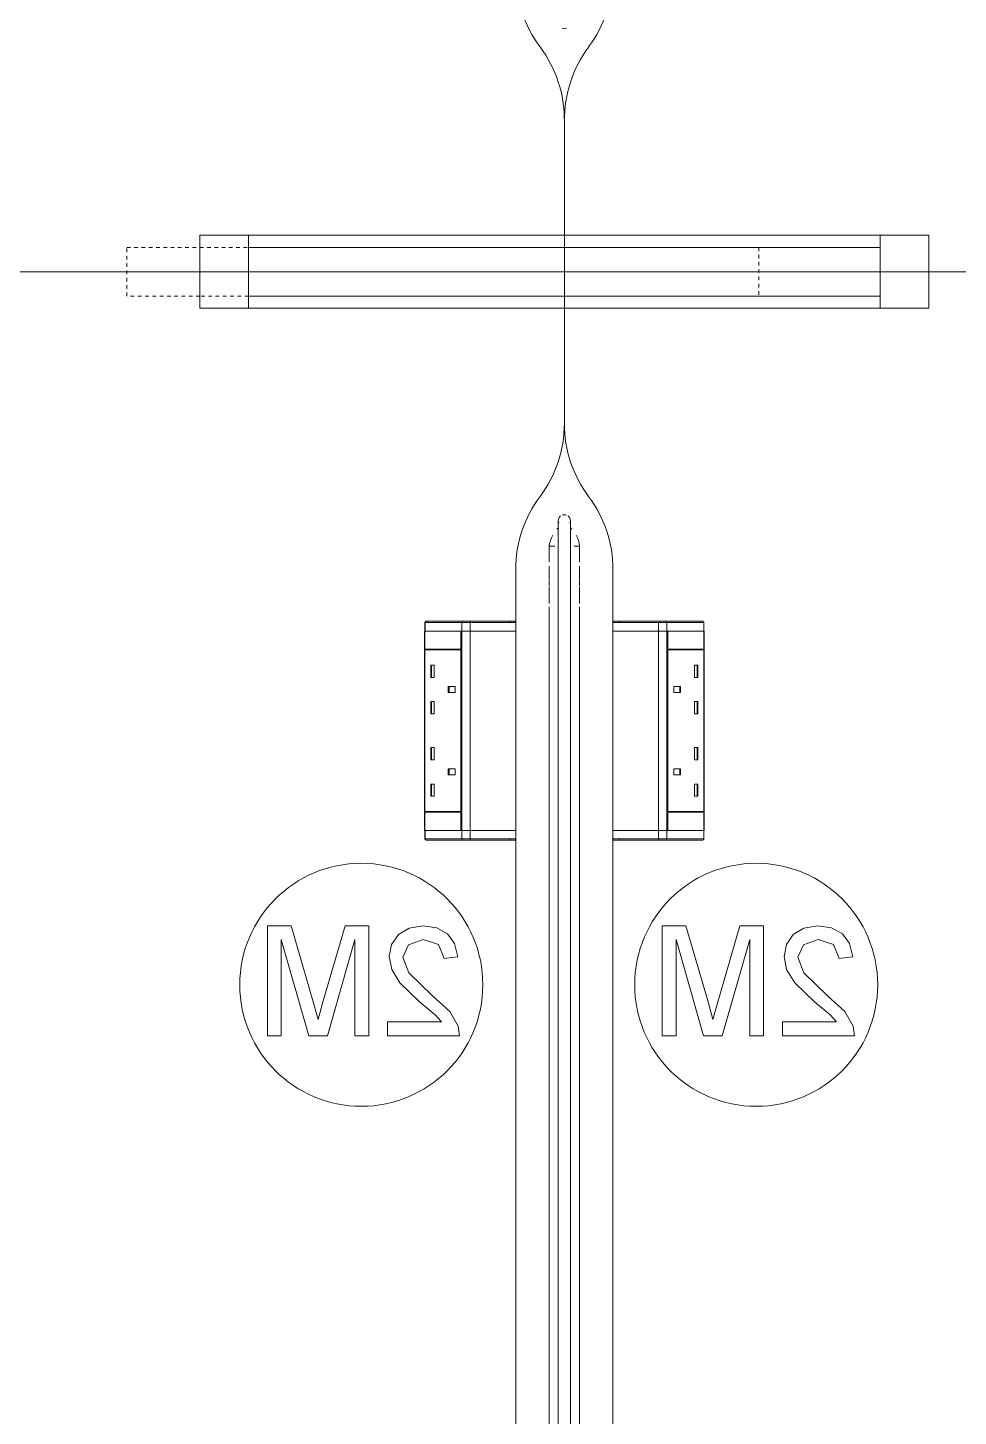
# Model space of a CAD drawing. Header units: millimetres. Extents: x 155927 to 295199, y -4084 to 97293.
# Drawn here: x 185882 to 186647, y 31884 to 33027 of the extents above; entities that cross this region are included whole.
import ezdxf

# ---------------------------------------------------------------- set-up
doc = ezdxf.new("R2010")
doc.units = ezdxf.units.MM
doc.header["$MEASUREMENT"] = 0
doc.linetypes.add('Dash', pattern=[6, 3, -3])
doc.layers.add('I-FURN', color=8, linetype='CONTINUOUS', lineweight=9)
doc.layers.add('I-FURN-HDLN', color=8, linetype='Dash', lineweight=9)

msp = doc.modelspace()

# ---------------------------------------------------------------- linework, layer by layer
at = {"layer": 'I-FURN'}
for p, q in [((186323.2, 32826.1), (186323.2, 32950)), ((186323.2, 32950), (186323.2, 32826.1)), ((186323.2, 32950), (186323.2, 32826.1)), ((186323.2, 32826.1), (186323.2, 32950)), ((186023.2, 32856.1), (186623.2, 32856.1)), ((186063.2, 32856.1), (186023.2, 32856.1)), ((186023.2, 32856.1), (186023.2, 32796.1)), ((186023.2, 32796.1), (186023.2, 32856.1)), ((186583.2, 32856.1), (186063.2, 32856.1)), ((186063.2, 32796.1), (186063.2, 32856.1)), ((186063.2, 32846.1), (186063.2, 32856.1)), ((186623.2, 32856.1), (186583.2, 32856.1)), ((186583.2, 32846.1), (186583.2, 32856.1)), ((186583.2, 32796.1), (186583.2, 32856.1)), ((186623.2, 32796.1), (186623.2, 32856.1)), ((186623.2, 32796.1), (186623.2, 32856.1)), ((186063.2, 32846.1), (186063.2, 32806.1)), ((186583.2, 32846.1), (186063.2, 32846.1)), ((186583.2, 32806.1), (186583.2, 32846.1)), ((185523.2, 32826.1), (186323.2, 32826.1)), ((186323.2, 32826.1), (185523.2, 32826.1)), ((186323.2, 32826.1), (185523.2, 32826.1)), ((185523.2, 32826.1), (186323.2, 32826.1)), ((186323.2, 32826.1), (187123.2, 32826.1)), ((187123.2, 32826.1), (186323.2, 32826.1)), ((186323.2, 32701.1), (186323.2, 32826.1)), ((186323.2, 32826.1), (186323.2, 32701.1)), ((187123.2, 32826.1), (186323.2, 32826.1)), ((186323.2, 32826.1), (186323.2, 32701.1)), ((186323.2, 32701.1), (186323.2, 32826.1)), ((186323.2, 32826.1), (187123.2, 32826.1)), ((186063.2, 32796.1), (186063.2, 32806.1)), ((186063.2, 32806.1), (186583.2, 32806.1)), ((186583.2, 32796.1), (186583.2, 32806.1)), ((186023.2, 32796.1), (186063.2, 32796.1)), ((186623.2, 32796.1), (186023.2, 32796.1)), ((186063.2, 32796.1), (186583.2, 32796.1)), ((186583.2, 32796.1), (186623.2, 32796.1)), ((186318.2, 32621.1), (186318.2, 32621.1)), ((186318.2, 32621.1), (186318.2, 32620.9)), ((186318.2, 32620.9), (186318.2, 32620.6)), ((186318.2, 32620.6), (186318.2, 32620.2)), ((186328.2, 32620.9), (186328.2, 32621.1)), ((186328.2, 32621.1), (186328.2, 32621.1)), ((186328.2, 32621.1), (186328.2, 32621.1)), ((186328.2, 32620.5), (186328.2, 32620.9)), ((186328.2, 32620.1), (186328.2, 32620.5)), ((186318.2, 32620.2), (186318.2, 32619.7)), ((186318.2, 32619.7), (186318.2, 32619.1)), ((186318.2, 32619.1), (186318.2, 32618.4)), ((186318.2, 32618.4), (186318.2, 32617.5)), ((186318.2, 32617.5), (186318.2, 32616.6)), ((186318.2, 32616.6), (186318.2, 32615.5)), ((186318.2, 32615.5), (186318.2, 32614.4)), ((186318.2, 32614.4), (186318.2, 32613.1)), ((186318.2, 32613.1), (186318.2, 32611.8)), ((186318.2, 32611.8), (186318.2, 32610.3)), ((186318.2, 32610.3), (186318.2, 32608.8)), ((186328.2, 32619.6), (186328.2, 32620.1)), ((186328.2, 32618.9), (186328.2, 32619.6)), ((186328.2, 32618.2), (186328.2, 32618.9)), ((186328.2, 32617.3), (186328.2, 32618.2)), ((186328.2, 32616.3), (186328.2, 32617.3)), ((186328.2, 32615.2), (186328.2, 32616.3)), ((186328.2, 32614.1), (186328.2, 32615.2)), ((186328.2, 32612.8), (186328.2, 32614.1)), ((186328.2, 32611.4), (186328.2, 32612.8)), ((186328.2, 32609.9), (186328.2, 32611.4)), ((186328.2, 32608.3), (186328.2, 32609.9)), ((186315.3, 32600.2), (186310.7, 32600.2)), ((186310.7, 32596.8), (186310.7, 32600.2)), ((186318.2, 32608.8), (186318.2, 32607.1)), ((186318.2, 32607.1), (186318.2, 32605.4)), ((186318.2, 32605.4), (186318.2, 32603.5)), ((186318.2, 32603.5), (186318.2, 32601.6)), ((186318.2, 32601.6), (186318.2, 32599.6)), ((186318.2, 32599.6), (186318.2, 32597.6)), ((186328.2, 32606.7), (186328.2, 32608.3)), ((186328.2, 32604.9), (186328.2, 32606.7)), ((186328.2, 32603), (186328.2, 32604.9)), ((186328.2, 32601.1), (186328.2, 32603)), ((186328.2, 32599.1), (186328.2, 32601.1)), ((186328.2, 32597), (186328.2, 32599.1)), ((186335.7, 32600.2), (186331.2, 32600.2)), ((186335.7, 32600.2), (186335.7, 32596.8)), ((186310.7, 32595.5), (186310.7, 32596.4)), ((186310.7, 32587.2), (186310.7, 32595.2)), ((186318.2, 32597.6), (186318.2, 32595.4)), ((186318.2, 32595.4), (186318.2, 32593.2)), ((186318.2, 32593.2), (186318.2, 32590.9)), ((186318.2, 32590.9), (186318.2, 32588.5)), ((186318.2, 32588.5), (186318.2, 32586.1)), ((186328.2, 32594.8), (186328.2, 32597)), ((186328.2, 32592.6), (186328.2, 32594.8)), ((186328.2, 32590.3), (186328.2, 32592.6)), ((186328.2, 32587.9), (186328.2, 32590.3)), ((186328.2, 32585.5), (186328.2, 32587.9)), ((186335.7, 32595.2), (186335.7, 32587.2)), ((186335.8, 32596.4), (186335.8, 32595.5)), ((186283.2, 32537.4), (186283.2, 32581.1)), ((186283.2, 32581.1), (186283.2, 32537.4)), ((186310.7, 32572.1), (186310.7, 32583.7)), ((186318.2, 32586.1), (186318.2, 32583.7)), ((186318.2, 32583.7), (186318.2, 32581.1)), ((186318.2, 32581.1), (186318.2, 32578.6)), ((186318.2, 32578.6), (186318.2, 32575.9)), ((186318.2, 32575.9), (186318.2, 32573.3)), ((186328.2, 32583), (186328.2, 32585.5)), ((186328.2, 32580.4), (186328.2, 32583)), ((186328.2, 32577.8), (186328.2, 32580.4)), ((186328.2, 32575.2), (186328.2, 32577.8)), ((186328.2, 32572.5), (186328.2, 32575.2)), ((186335.7, 32583.7), (186335.7, 32572.1)), ((186363.2, 32581.1), (186363.2, 32537.4)), ((186363.2, 32537.4), (186363.2, 32581.1)), ((186310.7, 32567.3), (186310.7, 32571.4)), ((186310.7, 32553.2), (186310.7, 32566.4)), ((186318.2, 32573.3), (186318.2, 32570.6)), ((186318.2, 32570.6), (186318.2, 32567.8)), ((186318.2, 32567.8), (186318.2, 32565.1)), ((186318.2, 32565.1), (186318.2, 32562.3)), ((186328.2, 32569.8), (186328.2, 32572.5)), ((186328.2, 32567.1), (186328.2, 32569.8)), ((186328.2, 32564.3), (186328.2, 32567.1)), ((186328.2, 32561.5), (186328.2, 32564.3)), ((186335.7, 32566.4), (186335.7, 32553.2)), ((186335.8, 32571.4), (186335.8, 32567.3)), ((186318.2, 32562.3), (186318.2, 32559.5)), ((186318.2, 32559.5), (186318.2, 32556.7)), ((186318.2, 32556.7), (186318.2, 32553.8)), ((186318.2, 32553.8), (186318.2, 32551)), ((186328.2, 32558.7), (186328.2, 32561.5)), ((186328.2, 32555.9), (186328.2, 32558.7)), ((186328.2, 32553.1), (186328.2, 32555.9)), ((186328.2, 32550.2), (186328.2, 32553.1)), ((186310.7, 31712.1), (186310.7, 32550.2)), ((186318.2, 32551), (186318.2, 32550.2)), ((186318.2, 32550.2), (186318.2, 31712.1)), ((186328.2, 31712.1), (186328.2, 32550.2)), ((186335.8, 32550.2), (186335.8, 31712.1)), ((186208.2, 32515.4), (186208.2, 32530.4)), ((186208.2, 32530.4), (186238, 32530.4)), ((186208.4, 32537.4), (186208.4, 32530.4)), ((186208.4, 32537.4), (186208.6, 32537.4)), ((186208.4, 32537.4), (186208.4, 32530.4)), ((186208.4, 32530.4), (186208.4, 32537.4)), ((186208.4, 32530.4), (186208.6, 32530.4)), ((186208.4, 32530.3), (186208.4, 32366.4)), ((186208.6, 32537.4), (186238.9, 32537.4)), ((186208.6, 32537.4), (186208.6, 32530.4)), ((186208.6, 32530.4), (186238.9, 32530.4)), ((186208.7, 32538.2), (186208.8, 32538.2)), ((186239.7, 32538.4), (186209.4, 32538.4)), ((186239.7, 32538.4), (186209.4, 32538.4)), ((186238, 32530.4), (186238, 32515.4)), ((186238.2, 32515.4), (186238.2, 32530.3)), ((186238.2, 32530.3), (186238.9, 32530.3)), ((186238.9, 32537.4), (186245.8, 32537.4)), ((186238.9, 32537.4), (186238.9, 32530.4)), ((186238.9, 32530.4), (186245.8, 32530.4)), ((186245.8, 32530.3), (186238.9, 32530.3)), ((186238.9, 32530.3), (186238.9, 32366.4)), ((186239.7, 32538.4), (186278.2, 32538.4)), ((186245.2, 32538.4), (186239.7, 32538.4)), ((186282.2, 32538.4), (186245.2, 32538.4)), ((186245.8, 32537.4), (186283.2, 32537.4)), ((186245.8, 32537.4), (186245.8, 32530.4)), ((186245.8, 32530.4), (186283.2, 32530.4)), ((186283.2, 32530.3), (186245.8, 32530.3)), ((186245.8, 32530.3), (186245.8, 32366.4)), ((186278.2, 32538.4), (186278.2, 32537.4)), ((186278.2, 32538.4), (186282.2, 32538.4)), ((186283.2, 32530.4), (186283.2, 32537.4)), ((186283.2, 32537.4), (186283.2, 32530.4)), ((186283.2, 32366.4), (186283.2, 32530.3)), ((186283.2, 32530.3), (186283.2, 32366.4)), ((186363.2, 32537.4), (186363.2, 32530.4)), ((186363.2, 32537.4), (186400.7, 32537.4)), ((186363.2, 32537.4), (186363.2, 32530.4)), ((186363.2, 32530.4), (186400.7, 32530.4)), ((186363.2, 32530.3), (186363.2, 32366.4)), ((186363.2, 32366.4), (186363.2, 32530.3)), ((186400.7, 32530.3), (186363.2, 32530.3)), ((186364.2, 32538.4), (186364.2, 32538.4)), ((186401.3, 32538.4), (186364.2, 32538.4)), ((186364.2, 32538.4), (186368.2, 32538.4)), ((186368.2, 32537.4), (186368.2, 32538.4)), ((186368.2, 32538.4), (186406.8, 32538.4)), ((186400.7, 32537.4), (186407.6, 32537.4)), ((186400.7, 32537.4), (186400.7, 32530.4)), ((186400.7, 32530.4), (186407.6, 32530.4)), ((186400.7, 32366.4), (186400.7, 32530.3)), ((186407.6, 32530.3), (186400.7, 32530.3)), ((186406.8, 32538.4), (186401.3, 32538.4)), ((186408.4, 32530.4), (186406, 32530.4)), ((186437.1, 32538.4), (186406.8, 32538.4)), ((186437.1, 32538.4), (186406.8, 32538.4)), ((186407.6, 32537.4), (186437.9, 32537.4)), ((186407.6, 32537.4), (186407.6, 32530.4)), ((186407.6, 32530.4), (186437.9, 32530.4)), ((186407.6, 32366.4), (186407.6, 32530.3)), ((186407.6, 32530.3), (186408.2, 32530.3)), ((186408.2, 32530.3), (186408.2, 32515.4)), ((186408.4, 32515.4), (186408.4, 32530.4)), ((186408.4, 32530.4), (186438.3, 32530.4)), ((186437.7, 32538.2), (186437.7, 32538.2)), ((186437.9, 32537.4), (186438.1, 32537.4)), ((186437.9, 32537.4), (186437.9, 32530.4)), ((186437.9, 32530.4), (186438.1, 32530.4)), ((186438.1, 32530.4), (186438.1, 32537.4)), ((186438.1, 32530.4), (186438.1, 32537.4)), ((186438.1, 32530.4), (186438.1, 32537.4)), ((186438.1, 32366.4), (186438.1, 32530.3)), ((186438.3, 32530.4), (186438.3, 32515.4)), ((186238, 32515.4), (186208.2, 32515.4)), ((186208.2, 32514.9), (186238, 32514.9)), ((186208.2, 32381.9), (186208.2, 32514.9)), ((186208.6, 32514.9), (186208.6, 32515.4)), ((186238, 32514.9), (186238, 32381.9)), ((186238.2, 32381.9), (186238.2, 32514.9)), ((186408.2, 32514.9), (186408.2, 32381.9)), ((186438.3, 32515.4), (186408.4, 32515.4)), ((186408.4, 32381.9), (186408.4, 32514.9)), ((186438.3, 32514.9), (186408.4, 32514.9)), ((186437.9, 32515.4), (186437.9, 32514.9)), ((186438.3, 32514.9), (186438.3, 32381.9)), ((186213.2, 32502.3), (186213.2, 32492.3)), ((186213.2, 32502.3), (186216.1, 32502.3)), ((186214, 32502.3), (186214, 32492.3)), ((186216.1, 32502.3), (186216.1, 32492.3)), ((186433.2, 32502.3), (186430.4, 32502.3)), ((186430.4, 32492.3), (186430.4, 32502.3)), ((186432.5, 32492.3), (186432.5, 32502.3)), ((186433.2, 32492.3), (186433.2, 32502.3)), ((186213.2, 32492.3), (186216.1, 32492.3)), ((186227.6, 32484.8), (186227.6, 32479.8)), ((186233.3, 32484.8), (186227.6, 32484.8)), ((186228.3, 32484.8), (186228.3, 32479.8)), ((186233.3, 32479.8), (186233.3, 32484.8)), ((186418.9, 32484.8), (186413.2, 32484.8)), ((186413.2, 32479.8), (186413.2, 32484.8)), ((186418.2, 32479.8), (186418.2, 32484.8)), ((186418.9, 32479.8), (186418.9, 32484.8)), ((186433.2, 32492.3), (186430.4, 32492.3)), ((186213.2, 32472.3), (186213.2, 32462.3)), ((186213.2, 32472.3), (186216.1, 32472.3)), ((186214, 32472.3), (186214, 32462.3)), ((186216.1, 32472.3), (186216.1, 32462.3)), ((186227.6, 32479.8), (186233.3, 32479.8)), ((186418.9, 32479.8), (186413.2, 32479.8)), ((186433.2, 32472.3), (186430.4, 32472.3)), ((186430.4, 32462.3), (186430.4, 32472.3)), ((186432.5, 32462.3), (186432.5, 32472.3)), ((186433.2, 32462.3), (186433.2, 32472.3)), ((186213.2, 32462.3), (186216.1, 32462.3)), ((186433.2, 32462.3), (186430.4, 32462.3)), ((186213.2, 32434.5), (186213.2, 32424.5)), ((186213.2, 32434.5), (186216.1, 32434.5)), ((186214, 32434.5), (186214, 32424.5)), ((186216.1, 32434.5), (186216.1, 32424.5)), ((186433.2, 32434.5), (186430.4, 32434.5)), ((186430.4, 32424.5), (186430.4, 32434.5)), ((186432.5, 32424.5), (186432.5, 32434.5)), ((186433.2, 32424.5), (186433.2, 32434.5)), ((186213.2, 32424.5), (186216.1, 32424.5)), ((186227.6, 32417), (186227.6, 32412)), ((186227.6, 32417), (186233.3, 32417)), ((186228.3, 32417), (186228.3, 32412)), ((186233.3, 32417), (186233.3, 32412)), ((186413.2, 32417), (186413.2, 32412)), ((186418.9, 32417), (186413.2, 32417)), ((186418.2, 32412), (186418.2, 32417)), ((186418.9, 32412), (186418.9, 32417)), ((186433.2, 32424.5), (186430.4, 32424.5)), ((186213.2, 32404.5), (186213.2, 32394.5)), ((186213.2, 32404.5), (186216.1, 32404.5)), ((186214, 32404.5), (186214, 32394.5)), ((186216.1, 32404.5), (186216.1, 32394.5)), ((186227.6, 32412), (186233.3, 32412)), ((186413.2, 32412), (186418.9, 32412)), ((186433.2, 32404.5), (186430.4, 32404.5)), ((186430.4, 32394.5), (186430.4, 32404.5)), ((186432.5, 32394.5), (186432.5, 32404.5)), ((186433.2, 32394.5), (186433.2, 32404.5)), ((186213.2, 32394.5), (186216.1, 32394.5)), ((186433.2, 32394.5), (186430.4, 32394.5)), ((186208.2, 32381.9), (186238, 32381.9)), ((186208.2, 32381.4), (186238, 32381.4)), ((186208.2, 32366.4), (186208.2, 32381.4)), ((186208.6, 32381.4), (186208.6, 32381.9)), ((186238, 32381.4), (186238, 32366.4)), ((186238.2, 32366.4), (186238.2, 32381.4)), ((186408.2, 32381.4), (186408.2, 32366.4)), ((186438.3, 32381.9), (186408.4, 32381.9)), ((186408.4, 32366.4), (186408.4, 32381.4)), ((186408.4, 32381.4), (186438.3, 32381.4)), ((186437.9, 32381.9), (186437.9, 32381.4)), ((186438.3, 32381.4), (186438.3, 32366.4)), ((186238, 32366.4), (186208.2, 32366.4)), ((186208.4, 32366.3), (186208.4, 32359.3)), ((186208.6, 32366.3), (186208.4, 32366.3)), ((186208.4, 32366.3), (186208.4, 32359.3)), ((186208.4, 32366.3), (186208.4, 32359.3)), ((186208.6, 32359.3), (186208.4, 32359.3)), ((186208.6, 32359.3), (186208.6, 32366.3)), ((186238.9, 32366.3), (186208.6, 32366.3)), ((186238.9, 32359.3), (186208.6, 32359.3)), ((186208.8, 32358.5), (186208.7, 32358.6)), ((186209.4, 32358.3), (186239.7, 32358.3)), ((186209.4, 32358.3), (186239.7, 32358.3)), ((186238, 32366.4), (186240.5, 32366.4)), ((186238.9, 32366.4), (186238.2, 32366.4)), ((186238.9, 32366.4), (186245.8, 32366.4)), ((186238.9, 32359.3), (186238.9, 32366.3)), ((186245.8, 32366.3), (186238.9, 32366.3)), ((186245.8, 32359.3), (186238.9, 32359.3)), ((186278.2, 32358.3), (186239.7, 32358.3)), ((186239.7, 32358.3), (186245.2, 32358.3)), ((186245.2, 32358.3), (186282.2, 32358.3)), ((186245.8, 32366.4), (186283.2, 32366.4)), ((186245.8, 32359.3), (186245.8, 32366.3)), ((186283.2, 32366.3), (186245.8, 32366.3)), ((186283.2, 32359.3), (186245.8, 32359.3)), ((186278.2, 32359.3), (186278.2, 32358.3)), ((186282.2, 32358.3), (186278.2, 32358.3)), ((186282.2, 32358.3), (186282.2, 32358.3)), ((186283.2, 32359.3), (186283.2, 32366.3)), ((186283.2, 32359.3), (186283.2, 32366.3)), ((186283.2, 31671.1), (186283.2, 32359.3)), ((186283.2, 32359.3), (186283.2, 31671.1)), ((186363.2, 32366.4), (186400.7, 32366.4)), ((186363.2, 32366.3), (186363.2, 32359.3)), ((186363.2, 32359.3), (186363.2, 32366.3)), ((186400.7, 32366.3), (186363.2, 32366.3)), ((186363.2, 32359.3), (186363.2, 31671.1)), ((186363.2, 31671.1), (186363.2, 32359.3)), ((186400.7, 32359.3), (186363.2, 32359.3)), ((186368.2, 32358.3), (186364.2, 32358.3)), ((186364.2, 32358.3), (186401.3, 32358.3)), ((186368.2, 32358.3), (186368.2, 32359.3)), ((186406.8, 32358.3), (186368.2, 32358.3)), ((186400.7, 32366.4), (186407.6, 32366.4)), ((186400.7, 32359.3), (186400.7, 32366.3)), ((186407.6, 32366.3), (186400.7, 32366.3)), ((186407.6, 32359.3), (186400.7, 32359.3)), ((186401.3, 32358.3), (186406.8, 32358.3)), ((186406.8, 32358.3), (186437.1, 32358.3)), ((186406.8, 32358.3), (186437.1, 32358.3)), ((186408.2, 32366.4), (186407.6, 32366.4)), ((186407.6, 32359.3), (186407.6, 32366.3)), ((186437.9, 32366.3), (186407.6, 32366.3)), ((186437.9, 32359.3), (186407.6, 32359.3)), ((186438.3, 32366.4), (186408.4, 32366.4)), ((186437.7, 32358.6), (186437.7, 32358.6)), ((186437.9, 32359.3), (186437.9, 32366.3)), ((186438.1, 32366.3), (186437.9, 32366.3)), ((186438.1, 32359.3), (186437.9, 32359.3)), ((186438.1, 32359.3), (186438.1, 32366.3)), ((186438.1, 32359.3), (186438.1, 32366.3)), ((186438.1, 32366.3), (186438.1, 32359.3)), ((186098.3, 32287.8), (186078.8, 32287.8)), ((186078.8, 32287.8), (186078.8, 32197.4)), ((186116.5, 32225.2), (186098.3, 32287.8)), ((186142.7, 32287.8), (186124.2, 32224.1)), ((186162.2, 32287.8), (186142.7, 32287.8)), ((186162.2, 32197.4), (186162.2, 32287.8)), ((186186.6, 32280.6), (186181, 32272.5)), ((186195.4, 32286), (186186.6, 32280.6)), ((186206.8, 32287.8), (186195.4, 32286)), ((186218.2, 32286.2), (186206.8, 32287.8)), ((186227, 32281.3), (186218.2, 32286.2)), ((186232.9, 32273.3), (186227, 32281.3)), ((186423.3, 32287.8), (186403.8, 32287.8)), ((186403.8, 32287.8), (186403.8, 32197.4)), ((186441.5, 32225.2), (186423.3, 32287.8)), ((186467.7, 32287.8), (186449.2, 32224.1)), ((186487.2, 32287.8), (186467.7, 32287.8)), ((186487.2, 32197.4), (186487.2, 32287.8)), ((186511.6, 32280.6), (186506, 32272.5)), ((186520.4, 32286), (186511.6, 32280.6)), ((186531.8, 32287.8), (186520.4, 32286)), ((186543.2, 32286.2), (186531.8, 32287.8)), ((186552, 32281.3), (186543.2, 32286.2)), ((186557.9, 32273.3), (186552, 32281.3)), ((186090.1, 32197.4), (186090.1, 32276.5)), ((186090.1, 32276.5), (186112.8, 32197.4)), ((186128.2, 32197.4), (186150.9, 32276.5)), ((186150.9, 32276.5), (186150.9, 32197.4)), ((186181, 32272.5), (186179.1, 32262.6)), ((186190.4, 32261.9), (186195, 32272.3)), ((186195, 32272.3), (186207, 32276.5)), ((186207, 32276.5), (186219.6, 32272.4)), ((186219.6, 32272.4), (186224.3, 32261)), ((186235.6, 32262.4), (186232.9, 32273.3)), ((186415.1, 32197.4), (186415.1, 32276.5)), ((186415.1, 32276.5), (186437.8, 32197.4)), ((186453.2, 32197.4), (186475.9, 32276.5)), ((186475.9, 32276.5), (186475.9, 32197.4)), ((186506, 32272.5), (186504.1, 32262.6)), ((186515.4, 32261.9), (186520, 32272.3)), ((186520, 32272.3), (186532, 32276.5)), ((186532, 32276.5), (186544.6, 32272.4)), ((186544.6, 32272.4), (186549.3, 32261)), ((186560.6, 32262.4), (186557.9, 32273.3)), ((186179.1, 32262.6), (186181.1, 32251.9)), ((186195.3, 32249.1), (186190.4, 32261.9)), ((186224.3, 32261), (186235.6, 32262.4)), ((186504.1, 32262.6), (186506.1, 32251.9)), ((186520.3, 32249.1), (186515.4, 32261.9)), ((186549.3, 32261), (186560.6, 32262.4)), ((186181.1, 32251.9), (186187.8, 32240.8)), ((186214.8, 32230.3), (186195.3, 32249.1)), ((186506.1, 32251.9), (186512.8, 32240.8)), ((186539.8, 32230.3), (186520.3, 32249.1)), ((186187.8, 32240.8), (186204, 32225.4)), ((186512.8, 32240.8), (186529, 32225.4)), ((186120.5, 32210.8), (186116.5, 32225.2)), ((186124.2, 32224.1), (186120.5, 32210.8)), ((186204, 32225.4), (186217, 32214.5)), ((186229, 32217.2), (186214.8, 32230.3)), ((186445.5, 32210.8), (186441.5, 32225.2)), ((186449.2, 32224.1), (186445.5, 32210.8)), ((186529, 32225.4), (186542, 32214.5)), ((186554, 32217.2), (186539.8, 32230.3)), ((186217, 32214.5), (186222.1, 32208.7)), ((186235.8, 32205.2), (186229, 32217.2)), ((186542, 32214.5), (186547.1, 32208.7)), ((186560.8, 32205.2), (186554, 32217.2)), ((186177.7, 32208.7), (186177.7, 32197.4)), ((186222.1, 32208.7), (186177.7, 32208.7)), ((186237, 32197.4), (186235.8, 32205.2)), ((186502.7, 32208.7), (186502.7, 32197.4)), ((186547.1, 32208.7), (186502.7, 32208.7)), ((186562, 32197.4), (186560.8, 32205.2)), ((186078.8, 32197.4), (186090.1, 32197.4)), ((186112.8, 32197.4), (186128.2, 32197.4)), ((186150.9, 32197.4), (186162.2, 32197.4)), ((186177.7, 32197.4), (186237, 32197.4)), ((186403.8, 32197.4), (186415.1, 32197.4)), ((186437.8, 32197.4), (186453.2, 32197.4)), ((186475.9, 32197.4), (186487.2, 32197.4)), ((186502.7, 32197.4), (186562, 32197.4))]:
    msp.add_line(p, q, dxfattribs=at)
at = {"layer": 'I-FURN', "flags": 128}
for points in [[(186208.4, 32537.4), (186208.4, 32537.5), (186208.4, 32537.5), (186208.4, 32537.6), (186208.4, 32537.6), (186208.4, 32537.6), (186208.4, 32537.7), (186208.4, 32537.7), (186208.4, 32537.8), (186208.5, 32537.8), (186208.5, 32537.8), (186208.5, 32537.9), (186208.5, 32537.9), (186208.5, 32537.9)], [(186245.2, 32538.4), (186245.1, 32538.4), (186244.9, 32538.4), (186244.8, 32538.4), (186244.7, 32538.4), (186244.5, 32538.4), (186244.4, 32538.4), (186244.2, 32538.4), (186244.1, 32538.4), (186243.9, 32538.4), (186243.7, 32538.4), (186243.6, 32538.4), (186243.4, 32538.4), (186243.3, 32538.4), (186243.1, 32538.4), (186242.9, 32538.4), (186242.8, 32538.4), (186242.6, 32538.4), (186242.5, 32538.4), (186242.3, 32538.4), (186242.2, 32538.4), (186242, 32538.4), (186241.8, 32538.4), (186241.7, 32538.4), (186241.5, 32538.4), (186241.4, 32538.4), (186241.2, 32538.4), (186241.1, 32538.4), (186241, 32538.4), (186240.8, 32538.4), (186240.7, 32538.4), (186240.6, 32538.4), (186240.4, 32538.4), (186240.3, 32538.4), (186240.2, 32538.4), (186240.1, 32538.4), (186240, 32538.4), (186239.9, 32538.4), (186239.8, 32538.4), (186239.7, 32538.4)], [(186282.2, 32538.4), (186282, 32538.4), (186281.5, 32538.4), (186281, 32538.4), (186280.3, 32538.4), (186279.5, 32538.4), (186278.5, 32538.4), (186277.5, 32538.4), (186276.3, 32538.4), (186274.9, 32538.4), (186273.5, 32538.4), (186271.9, 32538.4), (186270.2, 32538.4), (186268.4, 32538.4), (186266.4, 32538.4), (186264.4, 32538.4), (186262.2, 32538.4), (186260, 32538.4), (186257.6, 32538.4), (186255.2, 32538.4), (186252.6, 32538.4), (186250, 32538.4), (186247.3, 32538.4), (186245.2, 32538.4)], [(186278.2, 32538.4), (186278.4, 32538.4), (186278.6, 32538.4), (186278.7, 32538.4), (186278.9, 32538.4), (186279, 32538.4), (186279.2, 32538.4), (186279.3, 32538.4), (186279.5, 32538.4), (186279.6, 32538.4), (186279.8, 32538.4), (186279.9, 32538.4), (186280.1, 32538.4), (186280.2, 32538.4), (186280.4, 32538.4), (186280.5, 32538.4), (186280.6, 32538.4), (186280.8, 32538.4), (186280.9, 32538.4), (186281, 32538.4), (186281.1, 32538.4), (186281.2, 32538.4), (186281.3, 32538.4), (186281.4, 32538.4), (186281.5, 32538.4), (186281.6, 32538.4), (186281.7, 32538.4), (186281.8, 32538.4), (186281.8, 32538.4), (186281.9, 32538.4), (186282, 32538.4), (186282, 32538.4), (186282.1, 32538.4), (186282.1, 32538.4), (186282.1, 32538.4), (186282.2, 32538.4), (186282.2, 32538.4), (186282.2, 32538.4), (186282.2, 32538.4), (186282.2, 32538.4)], [(186282.2, 32538.4), (186282.3, 32538.4), (186282.3, 32538.4), (186282.4, 32538.4), (186282.4, 32538.4), (186282.4, 32538.4), (186282.5, 32538.4), (186282.5, 32538.4), (186282.6, 32538.4), (186282.6, 32538.4), (186282.6, 32538.4), (186282.7, 32538.3), (186282.7, 32538.3), (186282.7, 32538.3), (186282.8, 32538.3), (186282.8, 32538.3), (186282.8, 32538.2), (186282.9, 32538.2), (186282.9, 32538.2), (186282.9, 32538.2), (186283, 32538.1), (186283, 32538.1), (186283, 32538.1), (186283, 32538), (186283.1, 32538), (186283.1, 32538), (186283.1, 32537.9), (186283.1, 32537.9), (186283.1, 32537.9), (186283.2, 32537.8), (186283.2, 32537.8), (186283.2, 32537.8), (186283.2, 32537.7), (186283.2, 32537.7), (186283.2, 32537.7), (186283.2, 32537.6), (186283.2, 32537.6), (186283.2, 32537.5), (186283.2, 32537.5), (186283.2, 32537.5), (186283.2, 32537.4)], [(186282.2, 32538.4), (186282.2, 32538.4), (186282.2, 32538.4)], [(186363.2, 32537.4), (186363.2, 32537.5), (186363.2, 32537.5), (186363.2, 32537.6), (186363.2, 32537.6), (186363.2, 32537.6), (186363.2, 32537.7), (186363.3, 32537.7), (186363.3, 32537.8), (186363.3, 32537.8), (186363.3, 32537.8), (186363.3, 32537.9), (186363.3, 32537.9), (186363.4, 32537.9), (186363.4, 32538), (186363.4, 32538), (186363.4, 32538), (186363.4, 32538.1), (186363.5, 32538.1), (186363.5, 32538.1), (186363.5, 32538.2), (186363.6, 32538.2), (186363.6, 32538.2), (186363.6, 32538.2), (186363.6, 32538.3), (186363.7, 32538.3), (186363.7, 32538.3), (186363.7, 32538.3), (186363.8, 32538.3), (186363.8, 32538.4), (186363.9, 32538.4), (186363.9, 32538.4), (186363.9, 32538.4), (186364, 32538.4), (186364, 32538.4), (186364, 32538.4), (186364.1, 32538.4), (186364.1, 32538.4), (186364.2, 32538.4), (186364.2, 32538.4), (186364.2, 32538.4)], [(186401.3, 32538.4), (186398.5, 32538.4), (186395.8, 32538.4), (186393.2, 32538.4), (186390.6, 32538.4), (186388.2, 32538.4), (186385.9, 32538.4), (186383.6, 32538.4), (186381.5, 32538.4), (186379.5, 32538.4), (186377.6, 32538.4), (186375.8, 32538.4), (186374.1, 32538.4), (186372.6, 32538.4), (186371.2, 32538.4), (186369.9, 32538.4), (186368.7, 32538.4), (186367.7, 32538.4), (186366.7, 32538.4), (186366, 32538.4), (186365.3, 32538.4), (186364.8, 32538.4), (186364.4, 32538.4), (186364.2, 32538.4)], [(186364.2, 32538.4), (186364.2, 32538.4), (186364.2, 32538.4), (186364.2, 32538.4), (186364.3, 32538.4), (186364.3, 32538.4), (186364.3, 32538.4), (186364.4, 32538.4), (186364.4, 32538.4), (186364.5, 32538.4), (186364.5, 32538.4), (186364.6, 32538.4), (186364.7, 32538.4), (186364.7, 32538.4), (186364.8, 32538.4), (186364.9, 32538.4), (186365, 32538.4), (186365.1, 32538.4), (186365.2, 32538.4), (186365.3, 32538.4), (186365.4, 32538.4), (186365.5, 32538.4), (186365.7, 32538.4), (186365.8, 32538.4), (186365.9, 32538.4), (186366.1, 32538.4), (186366.2, 32538.4), (186366.3, 32538.4), (186366.5, 32538.4), (186366.6, 32538.4), (186366.8, 32538.4), (186366.9, 32538.4), (186367.1, 32538.4), (186367.2, 32538.4), (186367.4, 32538.4), (186367.5, 32538.4), (186367.7, 32538.4), (186367.9, 32538.4), (186368, 32538.4), (186368.2, 32538.4), (186368.2, 32538.4)], [(186406.8, 32538.4), (186406.7, 32538.4), (186406.6, 32538.4), (186406.5, 32538.4), (186406.4, 32538.4), (186406.3, 32538.4), (186406.1, 32538.4), (186406, 32538.4), (186405.9, 32538.4), (186405.8, 32538.4), (186405.6, 32538.4), (186405.5, 32538.4), (186405.4, 32538.4), (186405.2, 32538.4), (186405.1, 32538.4), (186404.9, 32538.4), (186404.8, 32538.4), (186404.6, 32538.4), (186404.5, 32538.4), (186404.3, 32538.4), (186404.1, 32538.4), (186404, 32538.4), (186403.8, 32538.4), (186403.7, 32538.4), (186403.5, 32538.4), (186403.3, 32538.4), (186403.2, 32538.4), (186403, 32538.4), (186402.9, 32538.4), (186402.7, 32538.4), (186402.6, 32538.4), (186402.4, 32538.4), (186402.3, 32538.4), (186402.1, 32538.4), (186402, 32538.4), (186401.8, 32538.4), (186401.7, 32538.4), (186401.5, 32538.4), (186401.4, 32538.4), (186401.3, 32538.4)], [(186437.9, 32537.9), (186437.9, 32537.9), (186438, 32537.9), (186438, 32537.8), (186438, 32537.8), (186438, 32537.8), (186438, 32537.7), (186438, 32537.7), (186438, 32537.7), (186438.1, 32537.6), (186438.1, 32537.6), (186438.1, 32537.5), (186438.1, 32537.5), (186438.1, 32537.5), (186438.1, 32537.4)], [(186208.5, 32358.8), (186208.5, 32358.8), (186208.5, 32358.9), (186208.5, 32358.9), (186208.5, 32359), (186208.4, 32359), (186208.4, 32359), (186208.4, 32359.1), (186208.4, 32359.1), (186208.4, 32359.2), (186208.4, 32359.2), (186208.4, 32359.2), (186208.4, 32359.3), (186208.4, 32359.3), (186208.4, 32359.3)], [(186239.7, 32358.3), (186239.8, 32358.3), (186239.9, 32358.3), (186240, 32358.3), (186240.1, 32358.3), (186240.2, 32358.3), (186240.3, 32358.3), (186240.4, 32358.3), (186240.6, 32358.3), (186240.7, 32358.3), (186240.8, 32358.3), (186241, 32358.3), (186241.1, 32358.3), (186241.2, 32358.3), (186241.4, 32358.3), (186241.5, 32358.3), (186241.7, 32358.3), (186241.8, 32358.3), (186242, 32358.3), (186242.2, 32358.3), (186242.3, 32358.3), (186242.5, 32358.3), (186242.6, 32358.3), (186242.8, 32358.3), (186242.9, 32358.3), (186243.1, 32358.3), (186243.3, 32358.3), (186243.4, 32358.3), (186243.6, 32358.3), (186243.7, 32358.3), (186243.9, 32358.3), (186244.1, 32358.3), (186244.2, 32358.3), (186244.4, 32358.3), (186244.5, 32358.3), (186244.7, 32358.3), (186244.8, 32358.3), (186244.9, 32358.3), (186245.1, 32358.3), (186245.2, 32358.3)], [(186245.2, 32358.3), (186248, 32358.3), (186250.7, 32358.3), (186253.3, 32358.3), (186255.8, 32358.3), (186258.3, 32358.3), (186260.6, 32358.3), (186262.8, 32358.3), (186264.9, 32358.3), (186266.9, 32358.3), (186268.9, 32358.3), (186270.6, 32358.3), (186272.3, 32358.3), (186273.9, 32358.3), (186275.3, 32358.3), (186276.6, 32358.3), (186277.8, 32358.3), (186278.8, 32358.3), (186279.7, 32358.3), (186280.5, 32358.3), (186281.1, 32358.3), (186281.7, 32358.3), (186282, 32358.3), (186282.2, 32358.3)], [(186282.2, 32358.3), (186282.2, 32358.3), (186282.2, 32358.3), (186282.2, 32358.3), (186282.2, 32358.3), (186282.2, 32358.3), (186282.1, 32358.3), (186282.1, 32358.3), (186282, 32358.3), (186282, 32358.3), (186281.9, 32358.3), (186281.9, 32358.3), (186281.8, 32358.3), (186281.7, 32358.3), (186281.6, 32358.3), (186281.5, 32358.3), (186281.4, 32358.3), (186281.3, 32358.3), (186281.2, 32358.3), (186281.1, 32358.3), (186281, 32358.3), (186280.9, 32358.3), (186280.8, 32358.3), (186280.7, 32358.3), (186280.5, 32358.3), (186280.4, 32358.3), (186280.3, 32358.3), (186280.1, 32358.3), (186280, 32358.3), (186279.8, 32358.3), (186279.7, 32358.3), (186279.5, 32358.3), (186279.4, 32358.3), (186279.2, 32358.3), (186279.1, 32358.3), (186278.9, 32358.3), (186278.8, 32358.3), (186278.6, 32358.3), (186278.4, 32358.3), (186278.3, 32358.3), (186278.2, 32358.3)], [(186283.2, 32359.3), (186283.2, 32359.3), (186283.2, 32359.2), (186283.2, 32359.2), (186283.2, 32359.2), (186283.2, 32359.1), (186283.2, 32359.1), (186283.2, 32359), (186283.2, 32359), (186283.2, 32359), (186283.2, 32358.9), (186283.1, 32358.9), (186283.1, 32358.9), (186283.1, 32358.8), (186283.1, 32358.8), (186283.1, 32358.8), (186283, 32358.7), (186283, 32358.7), (186283, 32358.7), (186283, 32358.6), (186282.9, 32358.6), (186282.9, 32358.6), (186282.9, 32358.6), (186282.8, 32358.5), (186282.8, 32358.5), (186282.8, 32358.5), (186282.7, 32358.5), (186282.7, 32358.4), (186282.7, 32358.4), (186282.6, 32358.4), (186282.6, 32358.4), (186282.6, 32358.4), (186282.5, 32358.4), (186282.5, 32358.4), (186282.4, 32358.3), (186282.4, 32358.3), (186282.4, 32358.3), (186282.3, 32358.3), (186282.3, 32358.3), (186282.2, 32358.3), (186282.2, 32358.3)], [(186364.2, 32358.3), (186364.2, 32358.3), (186364.1, 32358.3), (186364.1, 32358.3), (186364.1, 32358.3), (186364, 32358.3), (186364, 32358.3), (186363.9, 32358.4), (186363.9, 32358.4), (186363.9, 32358.4), (186363.8, 32358.4), (186363.8, 32358.4), (186363.8, 32358.4), (186363.7, 32358.5), (186363.7, 32358.5), (186363.7, 32358.5), (186363.6, 32358.5), (186363.6, 32358.5), (186363.6, 32358.6), (186363.5, 32358.6), (186363.5, 32358.6), (186363.5, 32358.7), (186363.4, 32358.7), (186363.4, 32358.7), (186363.4, 32358.7), (186363.4, 32358.8), (186363.4, 32358.8), (186363.3, 32358.8), (186363.3, 32358.9), (186363.3, 32358.9), (186363.3, 32359), (186363.3, 32359), (186363.3, 32359), (186363.3, 32359.1), (186363.2, 32359.1), (186363.2, 32359.2), (186363.2, 32359.2), (186363.2, 32359.2), (186363.2, 32359.3), (186363.2, 32359.3), (186363.2, 32359.3)], [(186368.2, 32358.3), (186368.1, 32358.3), (186367.9, 32358.3), (186367.7, 32358.3), (186367.6, 32358.3), (186367.4, 32358.3), (186367.3, 32358.3), (186367.1, 32358.3), (186367, 32358.3), (186366.8, 32358.3), (186366.7, 32358.3), (186366.5, 32358.3), (186366.4, 32358.3), (186366.2, 32358.3), (186366.1, 32358.3), (186366, 32358.3), (186365.8, 32358.3), (186365.7, 32358.3), (186365.6, 32358.3), (186365.5, 32358.3), (186365.4, 32358.3), (186365.2, 32358.3), (186365.1, 32358.3), (186365, 32358.3), (186364.9, 32358.3), (186364.9, 32358.3), (186364.8, 32358.3), (186364.7, 32358.3), (186364.6, 32358.3), (186364.6, 32358.3), (186364.5, 32358.3), (186364.4, 32358.3), (186364.4, 32358.3), (186364.3, 32358.3), (186364.3, 32358.3), (186364.3, 32358.3), (186364.3, 32358.3), (186364.2, 32358.3), (186364.2, 32358.3), (186364.2, 32358.3)], [(186364.2, 32358.3), (186364.2, 32358.3), (186364.2, 32358.3)], [(186364.2, 32358.3), (186364.5, 32358.3), (186364.9, 32358.3), (186365.5, 32358.3), (186366.2, 32358.3), (186367, 32358.3), (186367.9, 32358.3), (186369, 32358.3), (186370.2, 32358.3), (186371.5, 32358.3), (186373, 32358.3), (186374.6, 32358.3), (186376.3, 32358.3), (186378.1, 32358.3), (186380, 32358.3), (186382.1, 32358.3), (186384.2, 32358.3), (186386.5, 32358.3), (186388.8, 32358.3), (186391.3, 32358.3), (186393.8, 32358.3), (186396.5, 32358.3), (186399.2, 32358.3), (186401.3, 32358.3)], [(186401.3, 32358.3), (186401.4, 32358.3), (186401.5, 32358.3), (186401.7, 32358.3), (186401.8, 32358.3), (186402, 32358.3), (186402.1, 32358.3), (186402.3, 32358.3), (186402.4, 32358.3), (186402.6, 32358.3), (186402.7, 32358.3), (186402.9, 32358.3), (186403, 32358.3), (186403.2, 32358.3), (186403.3, 32358.3), (186403.5, 32358.3), (186403.7, 32358.3), (186403.8, 32358.3), (186404, 32358.3), (186404.1, 32358.3), (186404.3, 32358.3), (186404.5, 32358.3), (186404.6, 32358.3), (186404.8, 32358.3), (186404.9, 32358.3), (186405.1, 32358.3), (186405.2, 32358.3), (186405.4, 32358.3), (186405.5, 32358.3), (186405.6, 32358.3), (186405.8, 32358.3), (186405.9, 32358.3), (186406, 32358.3), (186406.1, 32358.3), (186406.3, 32358.3), (186406.4, 32358.3), (186406.5, 32358.3), (186406.6, 32358.3), (186406.7, 32358.3), (186406.8, 32358.3)], [(186438.1, 32359.3), (186438.1, 32359.3), (186438.1, 32359.2), (186438.1, 32359.2), (186438.1, 32359.2), (186438, 32359.1), (186438, 32359.1), (186438, 32359), (186438, 32359), (186438, 32359), (186438, 32358.9), (186438, 32358.9), (186438, 32358.9), (186437.9, 32358.8)]]:
    msp.add_lwpolyline(points, dxfattribs=at)
at = {"layer": 'I-FURN'}
for centre, radius, start, end in [((186383.2, 33071.1), 100, 180, 216.8699), ((186383.2, 33071.1), 100, 180, 216.8699), ((186263.2, 33071.1), 100, 323.1301, 0), ((186263.2, 33071.1), 100, 323.1301, 0), ((186323.2, 33031.1), 5, 247.635, 292.365), ((186223.2, 32951.1), 100, 359.3744, 36.8699), ((186223.2, 32951.1), 100, 359.3744, 36.8699), ((186423.3, 32951.1), 100, 143.1301, 180.6256), ((186423.3, 32951.1), 100, 143.1301, 180.6256), ((186223.2, 32701.1), 100, 323.1301, 0), ((186223.2, 32701.1), 100, 323.1301, 0), ((186423.2, 32701.1), 100, 180, 216.8699), ((186423.2, 32701.1), 100, 180, 216.8699), ((186383.2, 32581.1), 100, 143.1301, 180), ((186383.2, 32581.1), 100, 143.1301, 180), ((186263.2, 32581.1), 100, 0, 36.8699), ((186263.2, 32581.1), 100, 0, 36.8699), ((186323.2, 32621.1), 5, 127.2751, 201.8252), ((186323.2, 32621.1), 5, 67.635, 112.365), ((186323.2, 32621.1), 5, 338.1748, 52.7249), ((186334.2, 32597.9), 23.6, 150.7885, 174.3336), ((186323.2, 32608.3), 8.51, 125.5405, 136.5486), ((186323.2, 32608.3), 8.51, 43.4514, 54.4595), ((186312.3, 32597.9), 23.6, 5.6664, 29.2115), ((186156.1, 32239.3), 100, 0, 180), ((186481.1, 32239.3), 100, 0, 180), ((186156.1, 32239.3), 100, 180, 0), ((186481.1, 32239.3), 100, 180, 0)]:
    msp.add_arc(centre, radius, start, end, dxfattribs=at)
for centre, major_axis, ratio, start_param, end_param in [((186209.4, 32537.4), (0, 1), 0.819152, 0, 1.570796), ((186239.7, 32537.4), (0, -1), 0.819152, 3.141593, 4.712389), ((186245.2, 32537.4), (0, -1), 0.56467, 1.570796, 3.141593), ((186282.2, 32537.4), (0, -1), 0.998113, 1.570796, 3.141593), ((186364.2, 32537.4), (0, 1), 0.998113, 0, 1.570796), ((186401.3, 32537.4), (0, 1), 0.56467, 0, 1.570796), ((186406.8, 32537.4), (0, 1), 0.819152, 4.712389, 6.283185), ((186437.1, 32537.4), (0, 1), 0.819152, 4.712389, 6.283185), ((186209.4, 32359.3), (0, -1), 0.819152, 4.712389, 6.283185), ((186239.7, 32359.3), (0, -1), 0.819152, 4.712389, 6.283185), ((186245.2, 32359.3), (0, -1), 0.56467, 0, 1.570796), ((186282.2, 32359.3), (0, -1), 0.998113, 0, 1.570796), ((186364.2, 32359.3), (0, 1), 0.998113, 1.570796, 3.141593), ((186401.3, 32359.3), (0, 1), 0.56467, 1.570796, 3.141593), ((186406.8, 32359.3), (0, 1), 0.819152, 3.141593, 4.712389), ((186437.1, 32359.3), (0, -1), 0.819152, 0, 1.570796)]:
    msp.add_ellipse(centre, major_axis=major_axis, ratio=ratio, start_param=start_param, end_param=end_param, dxfattribs=at)
at = {"layer": 'I-FURN-HDLN'}
for p, q in [((185963.2, 32806.1), (185963.2, 32846.1)), ((185963.2, 32846.1), (186023.2, 32846.1)), ((186023.2, 32846.1), (186483.2, 32846.1)), ((186483.2, 32846.1), (186483.2, 32806.1)), ((186023.2, 32806.1), (185963.2, 32806.1)), ((186483.2, 32806.1), (186023.2, 32806.1))]:
    msp.add_line(p, q, dxfattribs=at)

doc.saveas('drawing.dxf')
